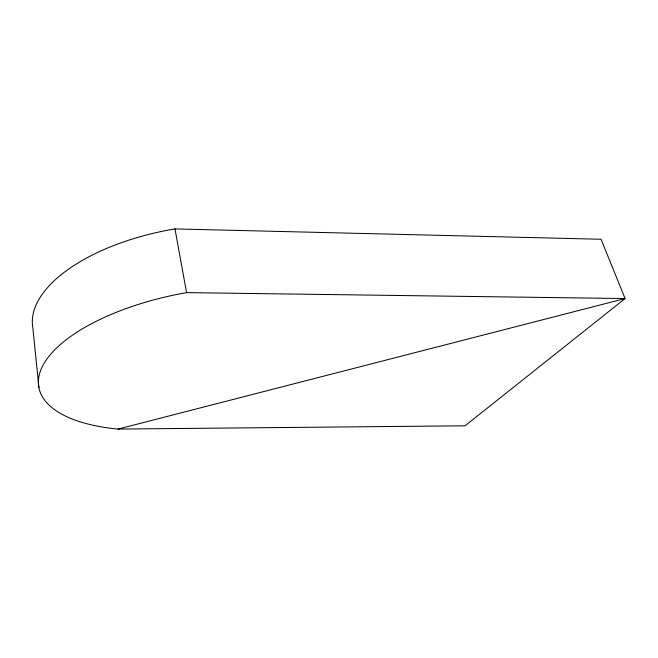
<?xml version="1.0" encoding="UTF-8"?>
<svg xmlns="http://www.w3.org/2000/svg" width="658" height="658" viewBox="0 0 658 658"><rect width="100%" height="100%" fill="white"/><g stroke="black" fill="none" stroke-linecap="round" stroke-linejoin="round"><path stroke-width="0.99" d="M118.045 429.082L465.041 425.8L625.1 298.551L186.576 292.621A160.083 66.754 -10.3 0 0 42.482 366.259A160.083 66.754 -10.3 0 0 118.045 429.082L625.1 298.551L601.034 239.257L174.979 228.918A155.527 73.457 -9.7 0 0 32.9 328.276L38.912 387.611M174.979 228.918L186.576 292.621"/></g></svg>
